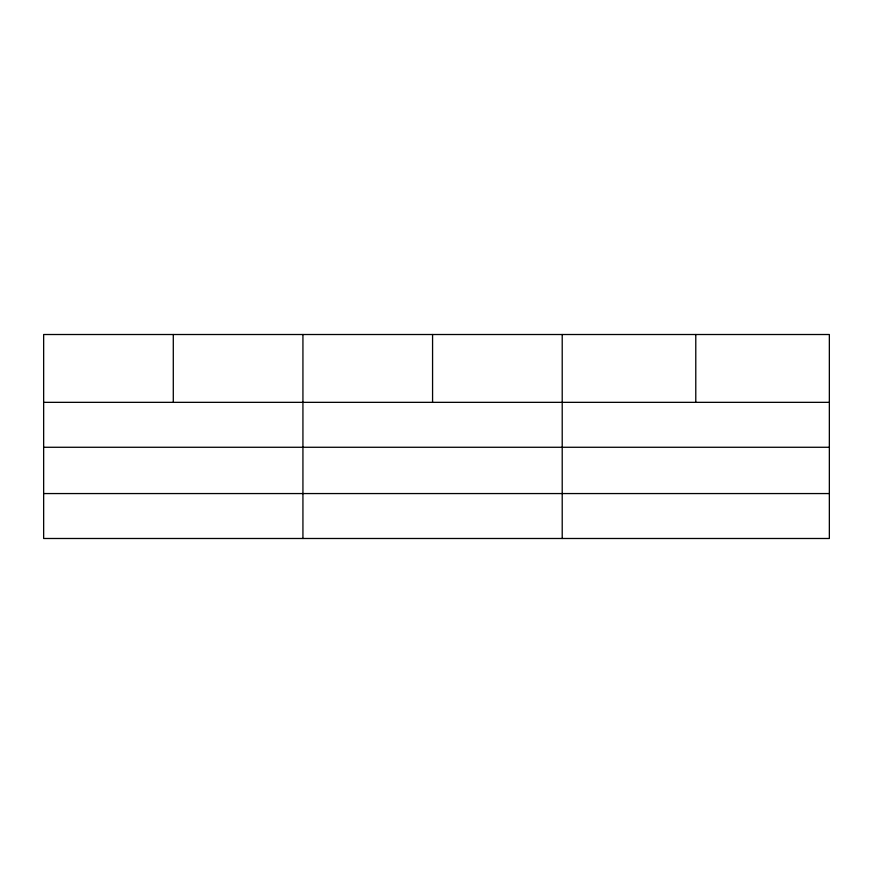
<?xml version="1.0" encoding="UTF-8"?>
<svg xmlns="http://www.w3.org/2000/svg" width="873" height="873" viewBox="0 0 873 873"><rect width="100%" height="100%" fill="white"/><g stroke="black" fill="none" stroke-linecap="round" stroke-linejoin="round"><path stroke-width="1.31" d="M829.35 447.271L829.35 334.512L43.65 334.512L43.65 538.488L829.35 538.488L829.35 447.271L43.65 447.271M43.65 402.344L829.35 402.344M43.65 493.561L829.35 493.561M695.781 334.512L695.781 402.344M562.212 334.512L562.212 538.488M432.572 334.512L432.572 402.344M302.931 334.512L302.931 538.488M173.291 334.512L173.291 402.344"/></g></svg>
